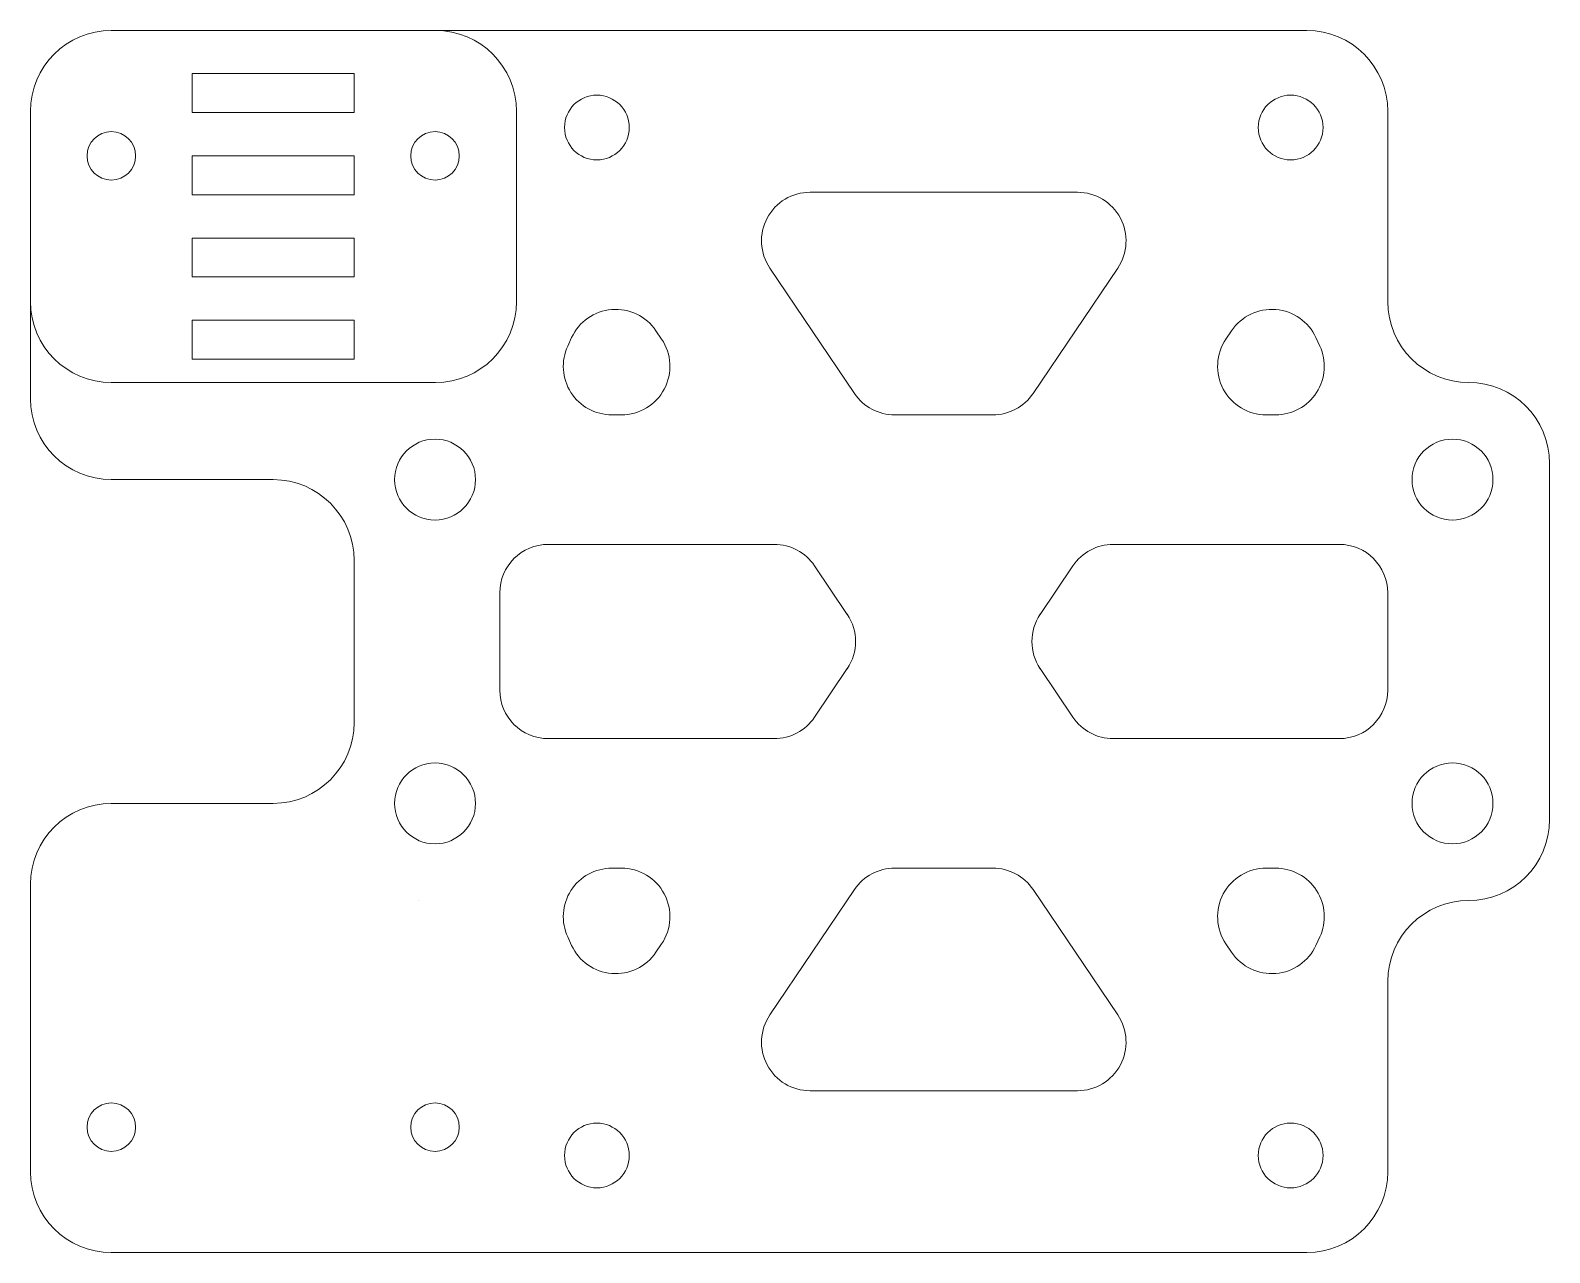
# Model space of a CAD drawing. Header units: millimetres. Extents: x -56.4 to 37.4, y -37.8 to 37.8.
import ezdxf

# ---------------------------------------------------------------- set-up
doc = ezdxf.new("R2010")
doc.units = ezdxf.units.MM
doc.layers.add('bracket', color=178, linetype='Continuous', lineweight=0, true_color=0x000000)
doc.layers.add('clamp', color=5, linetype='Continuous', lineweight=0, true_color=0x0000ff)

msp = doc.modelspace()

# ---------------------------------------------------------------- linework, layer by layer
at = {"layer": 'bracket'}
for p, q in [((-51.431, 37.75), (22.431, 37.75)), ((-56.431, 32.75), (-56.431, 15)), ((27.431, 32.75), (27.431, 21)), ((-8.261, 27.75), (8.261, 27.75)), ((-5.516, 15.322), (-10.747, 23.072)), ((10.747, 23.072), (5.516, 15.322)), ((-17.784, 19.197), (-17.434, 18.678)), ((17.434, 18.678), (17.784, 19.197)), ((-23.234, 18.253), (-22.996, 18.771)), ((22.996, 18.771), (23.234, 18.253)), ((-32.431, 16), (-32.431, 16)), ((32.431, 16), (32.431, 16)), ((-19.92, 14), (-20.508, 14)), ((3.03, 14), (-3.03, 14)), ((20.508, 14), (19.92, 14)), ((37.431, 11), (37.431, -11)), ((-51.431, 10), (-41.431, 10)), ((-24.431, 6), (-10.47, 6)), ((10.47, 6), (24.431, 6)), ((-36.431, 5), (-36.431, -5)), ((-7.984, 4.678), (-5.959, 1.678)), ((5.959, 1.678), (7.984, 4.678)), ((-27.431, -3), (-27.431, 3)), ((27.431, 3), (27.431, -3)), ((-5.959, -1.678), (-7.984, -4.678)), ((7.984, -4.678), (5.959, -1.678)), ((-10.47, -6), (-24.431, -6)), ((24.431, -6), (10.47, -6)), ((-41.431, -10), (-51.431, -10)), ((-20.508, -14), (-19.92, -14)), ((-3.03, -14), (3.03, -14)), ((19.92, -14), (20.508, -14)), ((-56.431, -15), (-56.431, -32.75)), ((-10.747, -23.072), (-5.516, -15.322)), ((5.516, -15.322), (10.747, -23.072)), ((-32.431, -16), (-32.431, -16)), ((32.431, -16), (32.431, -16)), ((-22.996, -18.771), (-23.234, -18.253)), ((-17.434, -18.678), (-17.784, -19.197)), ((17.784, -19.197), (17.434, -18.678)), ((23.234, -18.253), (22.996, -18.771)), ((27.431, -21), (27.431, -32.75)), ((8.261, -27.75), (-8.261, -27.75)), ((22.431, -37.75), (-51.431, -37.75))]:
    msp.add_line(p, q, dxfattribs=at)
for centre, radius in [((-21.431, 31.75), 2), ((21.431, 31.75), 2), ((-51.431, 30), 1.5), ((-31.431, 30), 1.5), ((-31.431, 10), 2.5), ((31.431, 10), 2.5), ((-31.431, -10), 2.5), ((31.431, -10), 2.5), ((-51.431, -30), 1.5), ((-31.431, -30), 1.5), ((-21.431, -31.75), 2), ((21.431, -31.75), 2)]:
    msp.add_circle(centre, radius, dxfattribs=at)
for centre, radius, start, end in [((-51.431, 32.75), 5, 90, 180), ((22.431, 32.75), 5, 0, 90), ((-8.261, 24.75), 3, 90, 214.01935), ((8.261, 24.75), 3, 325.98065, 90), ((32.431, 21), 5, 180, 270), ((-20.27, 17.518), 3, 34.01935, 155.30844), ((20.27, 17.518), 3, 24.69156, 145.98065), ((-20.508, 17), 3, 155.30844, 270), ((-19.92, 17), 3, 270, 34.01935), ((19.92, 17), 3, 145.98065, 270), ((20.508, 17), 3, 270, 24.69156), ((32.431, 11), 5, 0, 90), ((-3.03, 17), 3, 214.01935, 270), ((3.03, 17), 3, 270, 325.98065), ((-51.431, 15), 5, 180, 270), ((-41.431, 5), 5, 0, 90), ((-24.431, 3), 3, 90, 180), ((-10.47, 3), 3, 34.01935, 90), ((10.47, 3), 3, 90, 145.98065), ((24.431, 3), 3, 0, 90), ((-8.445, 0), 3, 325.98065, 34.01935), ((8.445, 0), 3, 145.98065, 214.01935), ((-24.431, -3), 3, 180, 270), ((24.431, -3), 3, 270, 0), ((-10.47, -3), 3, 270, 325.98065), ((10.47, -3), 3, 214.01935, 270), ((-41.431, -5), 5, 270, 0), ((-51.431, -15), 5, 90, 180), ((32.431, -11), 5, 270, 0), ((-20.508, -17), 3, 90, 204.69156), ((-19.92, -17), 3, 325.98065, 90), ((-3.03, -17), 3, 90, 145.98065), ((3.03, -17), 3, 34.01935, 90), ((19.92, -17), 3, 90, 214.01935), ((20.508, -17), 3, 335.30844, 90), ((32.431, -21), 5, 90, 180), ((-20.27, -17.518), 3, 204.69156, 325.98065), ((20.27, -17.518), 3, 214.01935, 335.30844), ((-8.261, -24.75), 3, 145.98065, 270), ((8.261, -24.75), 3, 270, 34.01935), ((-51.431, -32.75), 5, 180, 270), ((22.431, -32.75), 5, 270, 0)]:
    msp.add_arc(centre, radius, start, end, dxfattribs=at)
at = {"layer": 'clamp'}
for p, q in [((-31.4, 37.75), (-51.431, 37.75)), ((-46.431, 35.08), (-36.431, 35.08)), ((-46.431, 35.08), (-46.431, 32.68)), ((-36.431, 35.08), (-36.431, 32.68)), ((-56.431, 32.75), (-56.431, 21)), ((-46.431, 32.68), (-36.431, 32.68)), ((-26.4, 21), (-26.4, 32.75)), ((-46.431, 30), (-36.431, 30)), ((-46.431, 30), (-46.431, 27.6)), ((-36.431, 27.6), (-36.431, 30)), ((-46.431, 27.6), (-36.431, 27.6)), ((-46.431, 24.92), (-36.431, 24.92)), ((-46.431, 24.92), (-46.431, 22.52)), ((-36.431, 24.92), (-36.431, 22.52)), ((-46.431, 22.52), (-36.431, 22.52)), ((-46.431, 19.84), (-36.431, 19.84)), ((-46.431, 19.84), (-46.431, 17.44)), ((-36.431, 17.44), (-36.431, 19.84)), ((-46.431, 17.44), (-36.431, 17.44)), ((-51.431, 16), (-31.4, 16))]:
    msp.add_line(p, q, dxfattribs=at)
for centre in [(-51.431, 30), (-31.431, 30)]:
    msp.add_circle(centre, 1.5, dxfattribs=at)
for centre, start, end in [((-51.431, 32.75), 90, 180), ((-31.4, 32.75), 0, 90), ((-51.431, 21), 180, 270), ((-31.4, 21), 270, 0)]:
    msp.add_arc(centre, 5, start, end, dxfattribs=at)

doc.saveas('drawing.dxf')
